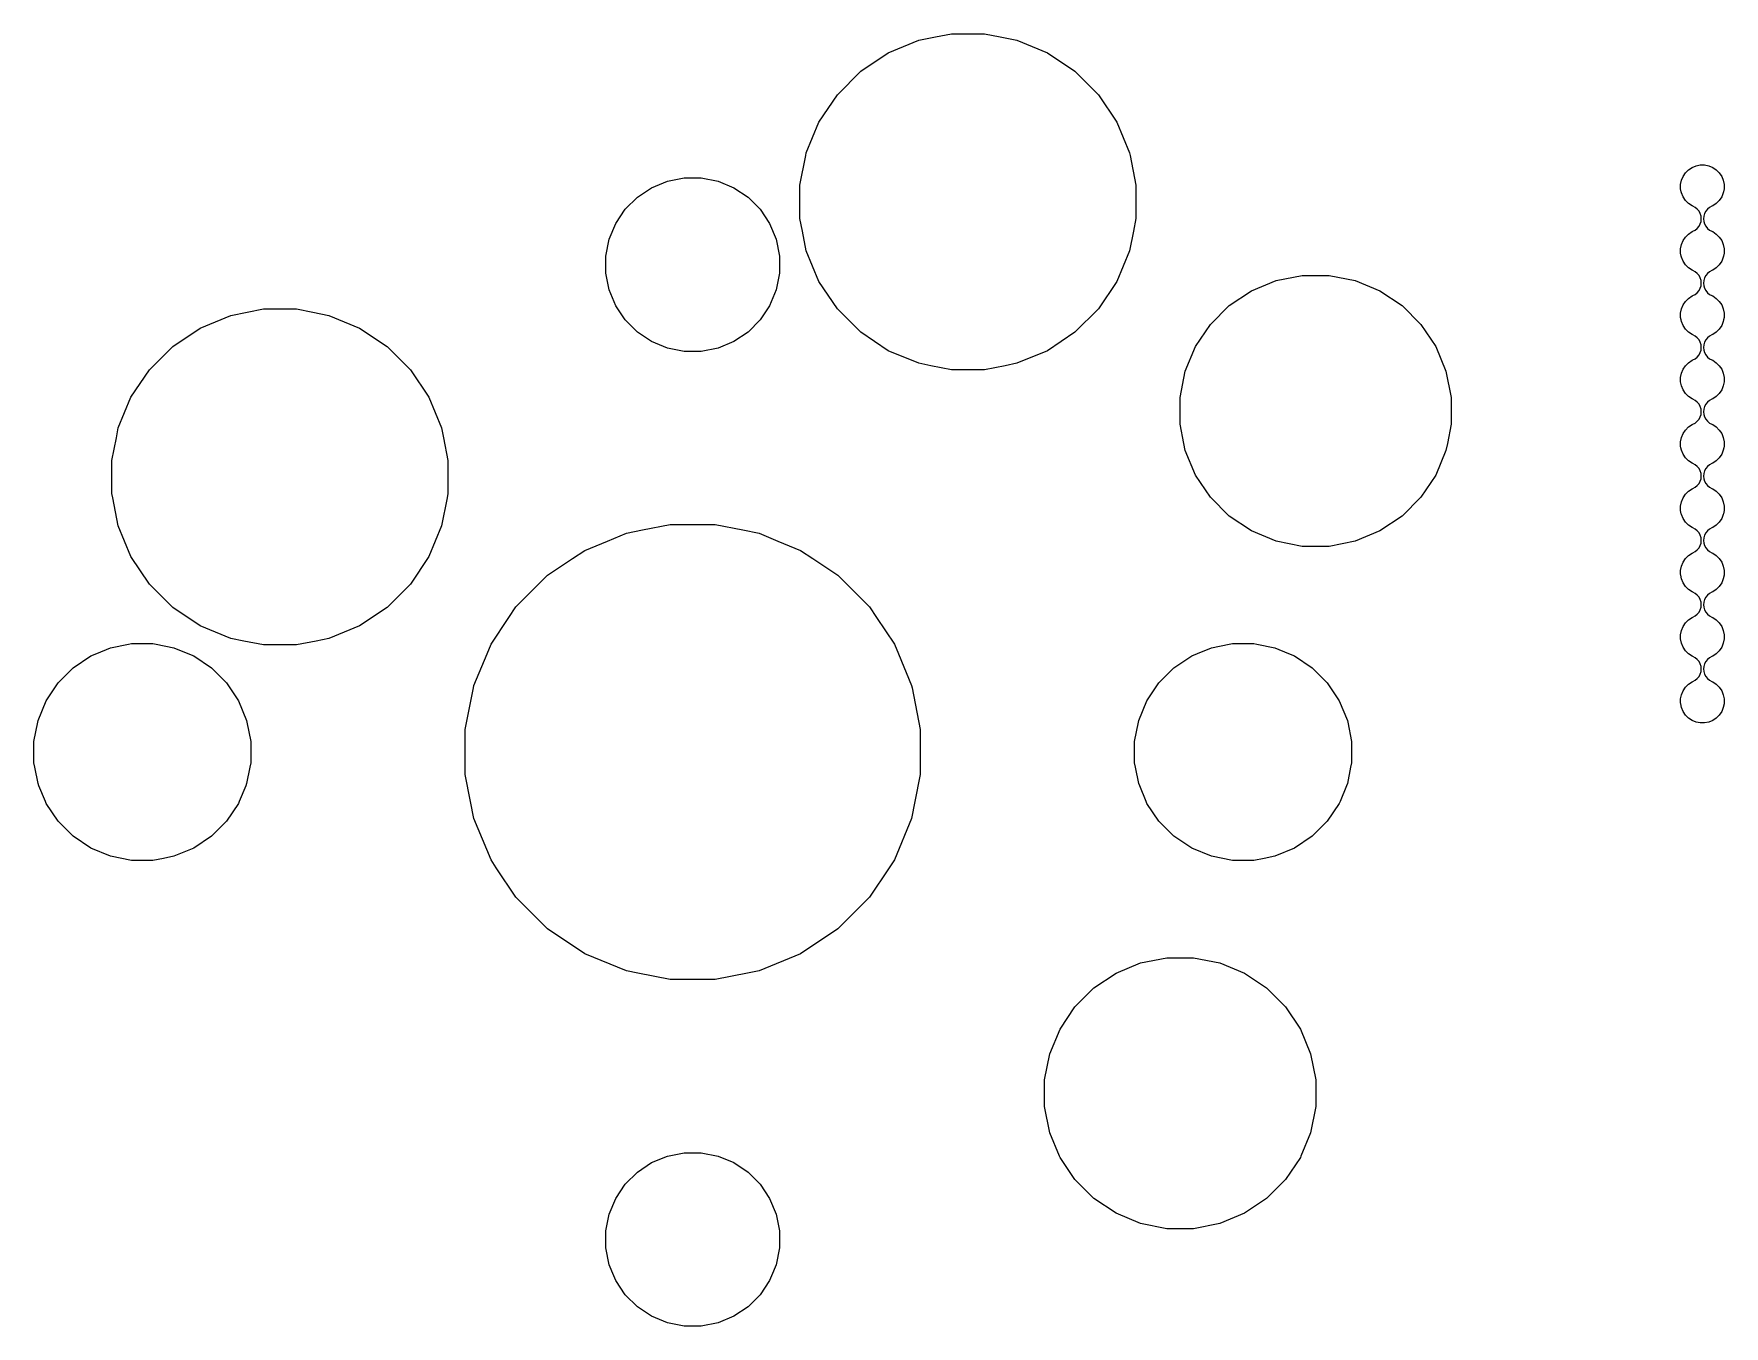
# Model space of a CAD drawing. Extents: x 70 to 347, y -163 to -55.
# Drawn here: x 192.83 to 208.43, y -76.5 to -64.57 of the extents above; entities that cross this region are included whole.
import ezdxf

# ---------------------------------------------------------------- set-up
doc = ezdxf.new("R2010")
doc.units = 0
doc.layers.add('BLACK', color=7, linetype='CONTINUOUS')

msp = doc.modelspace()

# ---------------------------------------------------------------- linework, layer by layer
at = {"layer": 'BLACK', "linetype": 'CONTINUOUS'}
for p, q in [((201.149, -64.5941), (201.295, -64.5652)), ((201.295, -64.5652), (201.6, -64.5652)), ((201.6, -64.5652), (201.746, -64.5941)), ((200.459, -64.9115), (200.713, -64.7417)), ((200.713, -64.7417), (200.995, -64.6248)), ((200.995, -64.6248), (201.149, -64.5941)), ((201.746, -64.5941), (201.9, -64.6248)), ((201.9, -64.6248), (202.182, -64.7417)), ((202.182, -64.7417), (202.436, -64.9115)), ((200.243, -65.1275), (200.459, -64.9115)), ((202.436, -64.9115), (202.652, -65.1275)), ((200.073, -65.3815), (200.243, -65.1275)), ((202.652, -65.1275), (202.822, -65.3815)), ((199.956, -65.6638), (200.073, -65.3815)), ((202.822, -65.3815), (202.939, -65.6638)), ((199.951, -65.6881), (199.956, -65.6638)), ((202.939, -65.6638), (202.944, -65.6881)), ((199.896, -65.9634), (199.951, -65.6881)), ((202.944, -65.6881), (202.998, -65.9634)), ((208.071, -65.8483), (208.099, -65.8203)), ((208.099, -65.8203), (208.132, -65.7983)), ((208.132, -65.7983), (208.168, -65.7831)), ((208.168, -65.7831), (208.207, -65.7754)), ((208.168, -65.7831), (208.168, -65.7831)), ((208.168, -65.7831), (208.168, -65.7831)), ((208.207, -65.7754), (208.247, -65.7754)), ((208.247, -65.7754), (208.286, -65.7831)), ((208.286, -65.7831), (208.286, -65.7831)), ((208.286, -65.7831), (208.286, -65.7831)), ((208.286, -65.7831), (208.322, -65.7983)), ((208.322, -65.7983), (208.355, -65.8203)), ((208.355, -65.8203), (208.383, -65.8483)), ((198.397, -66.074), (198.528, -65.9864)), ((198.528, -65.9864), (198.674, -65.926)), ((198.528, -65.9864), (198.528, -65.9864)), ((198.674, -65.926), (198.829, -65.8952)), ((198.829, -65.8952), (198.986, -65.8952)), ((198.986, -65.8952), (199.141, -65.926)), ((199.141, -65.926), (199.287, -65.9864)), ((199.287, -65.9864), (199.287, -65.9864)), ((199.287, -65.9864), (199.418, -66.074)), ((199.896, -66.269), (199.896, -65.9634)), ((202.998, -65.9634), (202.998, -66.269)), ((208.026, -65.9566), (208.034, -65.9178)), ((208.026, -65.9962), (208.026, -65.9566)), ((208.032, -66.0248), (208.026, -65.9962)), ((208.034, -65.9178), (208.049, -65.8812)), ((208.034, -65.9178), (208.034, -65.9178)), ((208.034, -65.9178), (208.034, -65.9178)), ((208.049, -65.8812), (208.071, -65.8483)), ((208.383, -65.8483), (208.405, -65.8812)), ((208.405, -65.8812), (208.42, -65.9178)), ((208.42, -65.9178), (208.42, -65.9178)), ((208.42, -65.9178), (208.42, -65.9178)), ((208.42, -65.9178), (208.428, -65.9566)), ((208.428, -65.9962), (208.422, -66.0248)), ((208.428, -65.9566), (208.428, -65.9962)), ((198.285, -66.1856), (198.397, -66.074)), ((199.418, -66.074), (199.53, -66.1856)), ((208.034, -66.035), (208.032, -66.0248)), ((208.049, -66.0716), (208.034, -66.035)), ((208.071, -66.1045), (208.049, -66.0716)), ((208.099, -66.1325), (208.071, -66.1045)), ((208.132, -66.1545), (208.099, -66.1325)), ((208.355, -66.1325), (208.322, -66.1545)), ((208.383, -66.1045), (208.355, -66.1325)), ((208.405, -66.0716), (208.383, -66.1045)), ((208.42, -66.035), (208.405, -66.0716)), ((208.422, -66.0248), (208.42, -66.035)), ((198.198, -66.3168), (198.285, -66.1856)), ((199.53, -66.1856), (199.617, -66.3168)), ((199.92, -66.3888), (199.896, -66.269)), ((202.998, -66.269), (202.975, -66.3888)), ((208.14, -66.1578), (208.132, -66.1545)), ((208.161, -66.1693), (208.14, -66.1578)), ((208.18, -66.1849), (208.161, -66.1693)), ((208.196, -66.2038), (208.18, -66.1849)), ((208.207, -66.2254), (208.196, -66.2038)), ((208.214, -66.2489), (208.207, -66.2254)), ((208.207, -66.3211), (208.214, -66.2977)), ((208.217, -66.2733), (208.214, -66.2489)), ((208.214, -66.2977), (208.217, -66.2733)), ((208.24, -66.2489), (208.237, -66.2733)), ((208.237, -66.2733), (208.24, -66.2977)), ((208.247, -66.2254), (208.24, -66.2489)), ((208.24, -66.2977), (208.247, -66.3211)), ((208.258, -66.2038), (208.247, -66.2254)), ((208.274, -66.1849), (208.258, -66.2038)), ((208.293, -66.1693), (208.274, -66.1849)), ((208.314, -66.1578), (208.293, -66.1693)), ((208.322, -66.1545), (208.314, -66.1578)), ((198.106, -66.6173), (198.137, -66.4626)), ((198.137, -66.4626), (198.198, -66.3168)), ((198.198, -66.3168), (198.198, -66.3168)), ((199.617, -66.3168), (199.617, -66.3168)), ((199.617, -66.3168), (199.678, -66.4626)), ((199.678, -66.4626), (199.708, -66.6173)), ((199.956, -66.5686), (199.92, -66.3888)), ((202.975, -66.3888), (202.939, -66.5686)), ((208.049, -66.4749), (208.071, -66.442)), ((208.071, -66.442), (208.099, -66.414)), ((208.099, -66.414), (208.132, -66.392)), ((208.132, -66.392), (208.14, -66.3888)), ((208.14, -66.3888), (208.161, -66.3772)), ((208.161, -66.3772), (208.18, -66.3617)), ((208.18, -66.3617), (208.196, -66.3427)), ((208.196, -66.3427), (208.207, -66.3211)), ((208.247, -66.3211), (208.258, -66.3427)), ((208.258, -66.3427), (208.274, -66.3617)), ((208.274, -66.3617), (208.293, -66.3772)), ((208.293, -66.3772), (208.314, -66.3888)), ((208.314, -66.3888), (208.322, -66.392)), ((208.322, -66.392), (208.355, -66.414)), ((208.355, -66.414), (208.383, -66.442)), ((208.383, -66.442), (208.405, -66.4749)), ((198.106, -66.7751), (198.106, -66.6173)), ((199.708, -66.6173), (199.708, -66.7751)), ((200.073, -66.8509), (199.956, -66.5686)), ((202.939, -66.5686), (202.822, -66.8509)), ((208.026, -66.5504), (208.034, -66.5115)), ((208.026, -66.59), (208.026, -66.5504)), ((208.031, -66.6173), (208.026, -66.59)), ((208.034, -66.6288), (208.031, -66.6173)), ((208.034, -66.5115), (208.049, -66.4749)), ((208.034, -66.5115), (208.034, -66.5115)), ((208.034, -66.5115), (208.034, -66.5115)), ((208.405, -66.4749), (208.42, -66.5115)), ((208.42, -66.5115), (208.42, -66.5115)), ((208.42, -66.5115), (208.42, -66.5115)), ((208.42, -66.5115), (208.428, -66.5504)), ((208.423, -66.6173), (208.42, -66.6288)), ((208.428, -66.59), (208.423, -66.6173)), ((208.428, -66.5504), (208.428, -66.59)), ((198.137, -66.9298), (198.106, -66.7751)), ((199.708, -66.7751), (199.678, -66.9298)), ((208.049, -66.6654), (208.034, -66.6288)), ((208.071, -66.6983), (208.049, -66.6654)), ((208.099, -66.7263), (208.071, -66.6983)), ((208.132, -66.7483), (208.099, -66.7263)), ((208.14, -66.7516), (208.132, -66.7483)), ((208.161, -66.7631), (208.14, -66.7516)), ((208.18, -66.7786), (208.161, -66.7631)), ((208.293, -66.7631), (208.274, -66.7786)), ((208.314, -66.7516), (208.293, -66.7631)), ((208.322, -66.7483), (208.314, -66.7516)), ((208.355, -66.7263), (208.322, -66.7483)), ((208.383, -66.6983), (208.355, -66.7263)), ((208.405, -66.6654), (208.383, -66.6983)), ((208.42, -66.6288), (208.405, -66.6654)), ((198.198, -67.0756), (198.137, -66.9298)), ((199.678, -66.9298), (199.617, -67.0756)), ((200.243, -67.1049), (200.073, -66.8509)), ((202.822, -66.8509), (202.652, -67.1049)), ((204.065, -66.9376), (204.292, -66.8433)), ((204.292, -66.8433), (204.534, -66.7952)), ((204.534, -66.7952), (204.781, -66.7952)), ((204.781, -66.7952), (205.022, -66.8433)), ((205.022, -66.8433), (205.25, -66.9376)), ((208.196, -66.7976), (208.18, -66.7786)), ((208.207, -66.8192), (208.196, -66.7976)), ((208.196, -66.9365), (208.207, -66.9149)), ((208.214, -66.8426), (208.207, -66.8192)), ((208.207, -66.9149), (208.214, -66.8914)), ((208.217, -66.867), (208.214, -66.8426)), ((208.214, -66.8914), (208.217, -66.867)), ((208.24, -66.8426), (208.237, -66.867)), ((208.237, -66.867), (208.24, -66.8914)), ((208.247, -66.8192), (208.24, -66.8426)), ((208.24, -66.8914), (208.247, -66.9149)), ((208.258, -66.7976), (208.247, -66.8192)), ((208.247, -66.9149), (208.258, -66.9365)), ((208.274, -66.7786), (208.258, -66.7976)), ((198.285, -67.2068), (198.198, -67.0756)), ((198.198, -67.0756), (198.198, -67.0756)), ((199.617, -67.0756), (199.53, -67.2068)), ((199.617, -67.0756), (199.617, -67.0756)), ((203.686, -67.2487), (203.86, -67.0745)), ((203.86, -67.0745), (204.065, -66.9376)), ((204.065, -66.9376), (204.065, -66.9376)), ((205.25, -66.9376), (205.25, -66.9376)), ((205.25, -66.9376), (205.455, -67.0745)), ((205.455, -67.0745), (205.629, -67.2487)), ((208.034, -67.1053), (208.049, -67.0687)), ((208.049, -67.0687), (208.071, -67.0358)), ((208.071, -67.0358), (208.099, -67.0078)), ((208.099, -67.0078), (208.132, -66.9858)), ((208.132, -66.9858), (208.14, -66.9825)), ((208.14, -66.9825), (208.161, -66.971)), ((208.161, -66.971), (208.18, -66.9554)), ((208.18, -66.9554), (208.196, -66.9365)), ((208.258, -66.9365), (208.274, -66.9554)), ((208.274, -66.9554), (208.293, -66.971)), ((208.293, -66.971), (208.314, -66.9825)), ((208.314, -66.9825), (208.322, -66.9858)), ((208.322, -66.9858), (208.355, -67.0078)), ((208.355, -67.0078), (208.383, -67.0358)), ((208.383, -67.0358), (208.405, -67.0687)), ((208.405, -67.0687), (208.42, -67.1053)), ((194.363, -67.2817), (194.645, -67.1648)), ((194.645, -67.1648), (194.795, -67.135)), ((194.795, -67.135), (194.945, -67.1052)), ((194.945, -67.1052), (195.25, -67.1052)), ((195.25, -67.1052), (195.4, -67.135)), ((195.4, -67.135), (195.55, -67.1648)), ((195.55, -67.1648), (195.832, -67.2817)), ((198.397, -67.3184), (198.285, -67.2068)), ((199.53, -67.2068), (199.418, -67.3184)), ((200.459, -67.3209), (200.243, -67.1049)), ((202.652, -67.1049), (202.436, -67.3209)), ((208.026, -67.1441), (208.034, -67.1053)), ((208.026, -67.1837), (208.026, -67.1441)), ((208.031, -67.2068), (208.026, -67.1837)), ((208.034, -67.2225), (208.031, -67.2068)), ((208.034, -67.1053), (208.034, -67.1053)), ((208.034, -67.1053), (208.034, -67.1053)), ((208.049, -67.2591), (208.034, -67.2225)), ((208.42, -67.2225), (208.405, -67.2591)), ((208.42, -67.1053), (208.42, -67.1053)), ((208.42, -67.1053), (208.42, -67.1053)), ((208.42, -67.1053), (208.428, -67.1441)), ((208.423, -67.2068), (208.42, -67.2225)), ((208.428, -67.1837), (208.423, -67.2068)), ((208.428, -67.1441), (208.428, -67.1837)), ((194.109, -67.4515), (194.363, -67.2817)), ((195.832, -67.2817), (196.086, -67.4515)), ((198.528, -67.406), (198.397, -67.3184)), ((199.418, -67.3184), (199.287, -67.406)), ((200.713, -67.4907), (200.459, -67.3209)), ((202.436, -67.3209), (202.182, -67.4907)), ((203.549, -67.4536), (203.686, -67.2487)), ((205.629, -67.2487), (205.766, -67.4536)), ((208.071, -67.292), (208.049, -67.2591)), ((208.099, -67.32), (208.071, -67.292)), ((208.132, -67.342), (208.099, -67.32)), ((208.14, -67.3453), (208.132, -67.342)), ((208.161, -67.3568), (208.14, -67.3453)), ((208.18, -67.3724), (208.161, -67.3568)), ((208.196, -67.3913), (208.18, -67.3724)), ((208.207, -67.4129), (208.196, -67.3913)), ((208.258, -67.3913), (208.247, -67.4129)), ((208.274, -67.3724), (208.258, -67.3913)), ((208.293, -67.3568), (208.274, -67.3724)), ((208.314, -67.3453), (208.293, -67.3568)), ((208.322, -67.342), (208.314, -67.3453)), ((208.355, -67.32), (208.322, -67.342)), ((208.383, -67.292), (208.355, -67.32)), ((208.405, -67.2591), (208.383, -67.292)), ((193.893, -67.6675), (194.109, -67.4515)), ((196.086, -67.4515), (196.302, -67.6675)), ((198.674, -67.4664), (198.528, -67.406)), ((198.528, -67.406), (198.528, -67.406)), ((198.528, -67.406), (198.528, -67.406)), ((198.829, -67.4972), (198.674, -67.4664)), ((198.986, -67.4972), (198.829, -67.4972)), ((199.141, -67.4664), (198.986, -67.4972)), ((199.287, -67.406), (199.141, -67.4664)), ((199.287, -67.406), (199.287, -67.406)), ((199.287, -67.406), (199.287, -67.406)), ((200.995, -67.6076), (200.713, -67.4907)), ((202.182, -67.4907), (201.9, -67.6076)), ((203.454, -67.6813), (203.549, -67.4536)), ((203.549, -67.4536), (203.549, -67.4536)), ((205.766, -67.4536), (205.766, -67.4536)), ((205.766, -67.4536), (205.86, -67.6813)), ((208.161, -67.5647), (208.18, -67.5492)), ((208.18, -67.5492), (208.196, -67.5302)), ((208.196, -67.5302), (208.207, -67.5086)), ((208.214, -67.4364), (208.207, -67.4129)), ((208.207, -67.5086), (208.214, -67.4852)), ((208.217, -67.4608), (208.214, -67.4364)), ((208.214, -67.4852), (208.217, -67.4608)), ((208.24, -67.4364), (208.237, -67.4608)), ((208.237, -67.4608), (208.24, -67.4852)), ((208.247, -67.4129), (208.24, -67.4364)), ((208.24, -67.4852), (208.247, -67.5086)), ((208.247, -67.5086), (208.258, -67.5302)), ((208.258, -67.5302), (208.274, -67.5492)), ((208.274, -67.5492), (208.293, -67.5647)), ((193.723, -67.9215), (193.893, -67.6675)), ((196.302, -67.6675), (196.472, -67.9215)), ((201.105, -67.6295), (200.995, -67.6076)), ((201.295, -67.6672), (201.105, -67.6295)), ((201.6, -67.6672), (201.295, -67.6672)), ((201.79, -67.6295), (201.6, -67.6672)), ((201.9, -67.6076), (201.79, -67.6295)), ((203.406, -67.923), (203.454, -67.6813)), ((205.86, -67.6813), (205.908, -67.923)), ((208.026, -67.7379), (208.034, -67.699)), ((208.034, -67.699), (208.049, -67.6624)), ((208.049, -67.6624), (208.071, -67.6295)), ((208.071, -67.6295), (208.099, -67.6015)), ((208.099, -67.6015), (208.132, -67.5795)), ((208.132, -67.5795), (208.14, -67.5763)), ((208.14, -67.5763), (208.161, -67.5647)), ((208.293, -67.5647), (208.314, -67.5763)), ((208.314, -67.5763), (208.322, -67.5795)), ((208.322, -67.5795), (208.355, -67.6015)), ((208.355, -67.6015), (208.383, -67.6295)), ((208.383, -67.6295), (208.405, -67.6624)), ((208.405, -67.6624), (208.42, -67.699)), ((208.42, -67.699), (208.428, -67.7379)), ((208.026, -67.7775), (208.026, -67.7379)), ((208.034, -67.8163), (208.026, -67.7775)), ((208.049, -67.8529), (208.034, -67.8163)), ((208.071, -67.8858), (208.049, -67.8529)), ((208.405, -67.8529), (208.383, -67.8858)), ((208.42, -67.8163), (208.405, -67.8529)), ((208.428, -67.7775), (208.42, -67.8163)), ((208.428, -67.7379), (208.428, -67.7775)), ((193.606, -68.2038), (193.723, -67.9215)), ((196.472, -67.9215), (196.589, -68.2038)), ((203.406, -68.1694), (203.406, -67.923)), ((205.908, -67.923), (205.908, -68.1694)), ((208.099, -67.9138), (208.071, -67.8858)), ((208.132, -67.9358), (208.099, -67.9138)), ((208.14, -67.9391), (208.132, -67.9358)), ((208.161, -67.9506), (208.14, -67.9391)), ((208.18, -67.9661), (208.161, -67.9506)), ((208.196, -67.9851), (208.18, -67.9661)), ((208.207, -68.0067), (208.196, -67.9851)), ((208.214, -68.0301), (208.207, -68.0067)), ((208.247, -68.0067), (208.24, -68.0301)), ((208.258, -67.9851), (208.247, -68.0067)), ((208.274, -67.9661), (208.258, -67.9851)), ((208.293, -67.9506), (208.274, -67.9661)), ((208.314, -67.9391), (208.293, -67.9506)), ((208.322, -67.9358), (208.314, -67.9391)), ((208.355, -67.9138), (208.322, -67.9358)), ((208.383, -67.8858), (208.355, -67.9138)), ((203.442, -68.3487), (203.406, -68.1694)), ((205.908, -68.1694), (205.873, -68.3487)), ((208.099, -68.1953), (208.132, -68.1733)), ((208.132, -68.1733), (208.14, -68.17)), ((208.14, -68.17), (208.161, -68.1585)), ((208.161, -68.1585), (208.18, -68.1429)), ((208.18, -68.1429), (208.196, -68.124)), ((208.196, -68.124), (208.207, -68.1024)), ((208.207, -68.1024), (208.214, -68.0789)), ((208.217, -68.0545), (208.214, -68.0301)), ((208.214, -68.0789), (208.217, -68.0545)), ((208.24, -68.0301), (208.237, -68.0545)), ((208.237, -68.0545), (208.24, -68.0789)), ((208.24, -68.0789), (208.247, -68.1024)), ((208.247, -68.1024), (208.258, -68.124)), ((208.258, -68.124), (208.274, -68.1429)), ((208.274, -68.1429), (208.293, -68.1585)), ((208.293, -68.1585), (208.314, -68.17)), ((208.314, -68.17), (208.322, -68.1733)), ((208.322, -68.1733), (208.355, -68.1953)), ((193.546, -68.5034), (193.588, -68.2945)), ((193.588, -68.2945), (193.606, -68.2038)), ((196.589, -68.2038), (196.607, -68.2945)), ((196.607, -68.2945), (196.648, -68.5034)), ((208.026, -68.3316), (208.034, -68.2928)), ((208.026, -68.3712), (208.026, -68.3316)), ((208.034, -68.2928), (208.049, -68.2562)), ((208.034, -68.2928), (208.034, -68.2928)), ((208.034, -68.2928), (208.034, -68.2928)), ((208.049, -68.2562), (208.071, -68.2233)), ((208.071, -68.2233), (208.099, -68.1953)), ((208.355, -68.1953), (208.383, -68.2233)), ((208.383, -68.2233), (208.405, -68.2562)), ((208.405, -68.2562), (208.42, -68.2928)), ((208.42, -68.2928), (208.42, -68.2928)), ((208.42, -68.2928), (208.42, -68.2928)), ((208.42, -68.2928), (208.428, -68.3316)), ((208.428, -68.3316), (208.428, -68.3712)), ((203.454, -68.4111), (203.442, -68.3487)), ((203.549, -68.6388), (203.454, -68.4111)), ((205.86, -68.4111), (205.766, -68.6388)), ((205.873, -68.3487), (205.86, -68.4111)), ((208.029, -68.3872), (208.026, -68.3712)), ((208.034, -68.41), (208.029, -68.3872)), ((208.049, -68.4466), (208.034, -68.41)), ((208.071, -68.4795), (208.049, -68.4466)), ((208.099, -68.5075), (208.071, -68.4795)), ((208.383, -68.4795), (208.355, -68.5075)), ((208.405, -68.4466), (208.383, -68.4795)), ((208.42, -68.41), (208.405, -68.4466)), ((208.425, -68.3872), (208.42, -68.41)), ((208.428, -68.3712), (208.425, -68.3872)), ((193.546, -68.809), (193.546, -68.5034)), ((196.648, -68.5034), (196.648, -68.809)), ((203.686, -68.8437), (203.549, -68.6388)), ((205.766, -68.6388), (205.629, -68.8437)), ((208.132, -68.5295), (208.099, -68.5075)), ((208.14, -68.5328), (208.132, -68.5295)), ((208.161, -68.5443), (208.14, -68.5328)), ((208.18, -68.5599), (208.161, -68.5443)), ((208.196, -68.5788), (208.18, -68.5599)), ((208.207, -68.6004), (208.196, -68.5788)), ((208.214, -68.6239), (208.207, -68.6004)), ((208.217, -68.6483), (208.214, -68.6239)), ((208.214, -68.6727), (208.217, -68.6483)), ((208.24, -68.6239), (208.237, -68.6483)), ((208.237, -68.6483), (208.24, -68.6727)), ((208.247, -68.6004), (208.24, -68.6239)), ((208.258, -68.5788), (208.247, -68.6004)), ((208.274, -68.5599), (208.258, -68.5788)), ((208.293, -68.5443), (208.274, -68.5599)), ((208.314, -68.5328), (208.293, -68.5443)), ((208.322, -68.5295), (208.314, -68.5328)), ((208.355, -68.5075), (208.322, -68.5295)), ((208.071, -68.817), (208.099, -68.789)), ((208.099, -68.789), (208.132, -68.767)), ((208.132, -68.767), (208.14, -68.7638)), ((208.14, -68.7638), (208.161, -68.7522)), ((208.161, -68.7522), (208.18, -68.7367)), ((208.18, -68.7367), (208.196, -68.7177)), ((208.196, -68.7177), (208.207, -68.6961)), ((208.207, -68.6961), (208.214, -68.6727)), ((208.24, -68.6727), (208.247, -68.6961)), ((208.247, -68.6961), (208.258, -68.7177)), ((208.258, -68.7177), (208.274, -68.7367)), ((208.274, -68.7367), (208.293, -68.7522)), ((208.293, -68.7522), (208.314, -68.7638)), ((208.314, -68.7638), (208.322, -68.767)), ((208.322, -68.767), (208.355, -68.789)), ((208.355, -68.789), (208.383, -68.817)), ((193.555, -68.8499), (193.546, -68.809)), ((193.606, -69.1086), (193.555, -68.8499)), ((196.64, -68.8499), (196.589, -69.1086)), ((196.648, -68.809), (196.64, -68.8499)), ((203.86, -69.0179), (203.686, -68.8437)), ((205.629, -68.8437), (205.455, -69.0179)), ((208.026, -68.9254), (208.034, -68.8865)), ((208.026, -68.965), (208.026, -68.9254)), ((208.034, -68.8865), (208.049, -68.8499)), ((208.034, -68.8865), (208.034, -68.8865)), ((208.034, -68.8865), (208.034, -68.8865)), ((208.049, -68.8499), (208.071, -68.817)), ((208.383, -68.817), (208.405, -68.8499)), ((208.405, -68.8499), (208.42, -68.8865)), ((208.42, -68.8865), (208.42, -68.8865)), ((208.42, -68.8865), (208.42, -68.8865)), ((208.42, -68.8865), (208.428, -68.9254)), ((208.428, -68.9254), (208.428, -68.965)), ((193.723, -69.3909), (193.606, -69.1086)), ((196.589, -69.1086), (196.472, -69.3909)), ((198.444, -69.1462), (198.7, -69.0952)), ((198.7, -69.0952), (199.114, -69.0952)), ((199.114, -69.0952), (199.37, -69.1462)), ((204.065, -69.1548), (203.86, -69.0179)), ((205.455, -69.0179), (205.25, -69.1548)), ((208.032, -68.9961), (208.026, -68.965)), ((208.034, -69.0038), (208.032, -68.9961)), ((208.049, -69.0404), (208.034, -69.0038)), ((208.071, -69.0733), (208.049, -69.0404)), ((208.099, -69.1013), (208.071, -69.0733)), ((208.132, -69.1233), (208.099, -69.1013)), ((208.355, -69.1013), (208.322, -69.1233)), ((208.383, -69.0733), (208.355, -69.1013)), ((208.405, -69.0404), (208.383, -69.0733)), ((208.42, -69.0038), (208.405, -69.0404)), ((208.422, -68.9961), (208.42, -69.0038)), ((208.428, -68.965), (208.422, -68.9961)), ((197.912, -69.3343), (198.12, -69.2481)), ((198.12, -69.2481), (198.295, -69.1759)), ((198.295, -69.1759), (198.444, -69.1462)), ((199.37, -69.1462), (199.52, -69.1759)), ((199.52, -69.1759), (199.694, -69.2481)), ((199.694, -69.2481), (199.903, -69.3343)), ((204.292, -69.2491), (204.065, -69.1548)), ((204.065, -69.1548), (204.065, -69.1548)), ((204.065, -69.1548), (204.065, -69.1548)), ((204.534, -69.2972), (204.292, -69.2491)), ((205.022, -69.2491), (204.781, -69.2972)), ((205.25, -69.1548), (205.022, -69.2491)), ((205.25, -69.1548), (205.25, -69.1548)), ((205.25, -69.1548), (205.25, -69.1548)), ((208.14, -69.1266), (208.132, -69.1233)), ((208.161, -69.1381), (208.14, -69.1266)), ((208.18, -69.1536), (208.161, -69.1381)), ((208.196, -69.1726), (208.18, -69.1536)), ((208.207, -69.1942), (208.196, -69.1726)), ((208.214, -69.2176), (208.207, -69.1942)), ((208.207, -69.2899), (208.214, -69.2664)), ((208.217, -69.242), (208.214, -69.2176)), ((208.214, -69.2664), (208.217, -69.242)), ((208.24, -69.2176), (208.237, -69.242)), ((208.237, -69.242), (208.24, -69.2664)), ((208.247, -69.1942), (208.24, -69.2176)), ((208.24, -69.2664), (208.247, -69.2899)), ((208.258, -69.1726), (208.247, -69.1942)), ((208.274, -69.1536), (208.258, -69.1726)), ((208.293, -69.1381), (208.274, -69.1536)), ((208.314, -69.1266), (208.293, -69.1381)), ((208.322, -69.1233), (208.314, -69.1266)), ((193.893, -69.6449), (193.723, -69.3909)), ((196.472, -69.3909), (196.302, -69.6449)), ((197.568, -69.5643), (197.798, -69.4108)), ((197.798, -69.4108), (197.912, -69.3343)), ((197.912, -69.3343), (197.912, -69.3343)), ((199.903, -69.3343), (199.903, -69.3343)), ((199.903, -69.3343), (200.017, -69.4108)), ((200.017, -69.4108), (200.247, -69.5643)), ((204.781, -69.2972), (204.534, -69.2972)), ((208.049, -69.4437), (208.071, -69.4108)), ((208.071, -69.4108), (208.099, -69.3828)), ((208.099, -69.3828), (208.132, -69.3608)), ((208.132, -69.3608), (208.14, -69.3575)), ((208.14, -69.3575), (208.161, -69.346)), ((208.161, -69.346), (208.18, -69.3304)), ((208.18, -69.3304), (208.196, -69.3115)), ((208.196, -69.3115), (208.207, -69.2899)), ((208.247, -69.2899), (208.258, -69.3115)), ((208.258, -69.3115), (208.274, -69.3304)), ((208.274, -69.3304), (208.293, -69.346)), ((208.293, -69.346), (208.314, -69.3575)), ((208.314, -69.3575), (208.322, -69.3608)), ((208.322, -69.3608), (208.355, -69.3828)), ((208.355, -69.3828), (208.383, -69.4108)), ((208.383, -69.4108), (208.405, -69.4437)), ((197.275, -69.8569), (197.568, -69.5643)), ((200.247, -69.5643), (200.539, -69.8569)), ((208.026, -69.5191), (208.034, -69.4803)), ((208.026, -69.5587), (208.026, -69.5191)), ((208.027, -69.5645), (208.026, -69.5587)), ((208.034, -69.5975), (208.027, -69.5645)), ((208.034, -69.4803), (208.049, -69.4437)), ((208.034, -69.4803), (208.034, -69.4803)), ((208.034, -69.4803), (208.034, -69.4803)), ((208.405, -69.4437), (208.42, -69.4803)), ((208.42, -69.4803), (208.42, -69.4803)), ((208.42, -69.4803), (208.42, -69.4803)), ((208.42, -69.4803), (208.428, -69.5191)), ((208.427, -69.5645), (208.42, -69.5975)), ((208.428, -69.5587), (208.427, -69.5645)), ((208.428, -69.5191), (208.428, -69.5587)), ((194.109, -69.8609), (193.893, -69.6449)), ((196.302, -69.6449), (196.086, -69.8609)), ((208.049, -69.6341), (208.034, -69.5975)), ((208.071, -69.667), (208.049, -69.6341)), ((208.099, -69.695), (208.071, -69.667)), ((208.132, -69.717), (208.099, -69.695)), ((208.14, -69.7203), (208.132, -69.717)), ((208.161, -69.7318), (208.14, -69.7203)), ((208.18, -69.7474), (208.161, -69.7318)), ((208.293, -69.7318), (208.274, -69.7474)), ((208.314, -69.7203), (208.293, -69.7318)), ((208.322, -69.717), (208.314, -69.7203)), ((208.355, -69.695), (208.322, -69.717)), ((208.383, -69.667), (208.355, -69.695)), ((208.405, -69.6341), (208.383, -69.667)), ((208.42, -69.5975), (208.405, -69.6341)), ((194.363, -70.0307), (194.109, -69.8609)), ((196.086, -69.8609), (195.832, -70.0307)), ((197.21, -69.9545), (197.275, -69.8569)), ((200.539, -69.8569), (200.605, -69.9545)), ((208.196, -69.7663), (208.18, -69.7474)), ((208.207, -69.7879), (208.196, -69.7663)), ((208.196, -69.9052), (208.207, -69.8836)), ((208.214, -69.8114), (208.207, -69.7879)), ((208.207, -69.8836), (208.214, -69.8602)), ((208.217, -69.8358), (208.214, -69.8114)), ((208.214, -69.8602), (208.217, -69.8358)), ((208.24, -69.8114), (208.237, -69.8358)), ((208.237, -69.8358), (208.24, -69.8602)), ((208.247, -69.7879), (208.24, -69.8114)), ((208.24, -69.8602), (208.247, -69.8836)), ((208.258, -69.7663), (208.247, -69.7879)), ((208.247, -69.8836), (208.258, -69.9052)), ((208.274, -69.7474), (208.258, -69.7663)), ((194.645, -70.1476), (194.363, -70.0307)), ((195.832, -70.0307), (195.55, -70.1476)), ((197.046, -70.201), (197.21, -69.9545)), ((200.605, -69.9545), (200.769, -70.201)), ((208.034, -70.074), (208.049, -70.0374)), ((208.049, -70.0374), (208.071, -70.0045)), ((208.071, -70.0045), (208.099, -69.9765)), ((208.099, -69.9765), (208.132, -69.9545)), ((208.132, -69.9545), (208.14, -69.9513)), ((208.14, -69.9513), (208.161, -69.9397)), ((208.161, -69.9397), (208.18, -69.9242)), ((208.18, -69.9242), (208.196, -69.9052)), ((208.258, -69.9052), (208.274, -69.9242)), ((208.274, -69.9242), (208.293, -69.9397)), ((208.293, -69.9397), (208.314, -69.9513)), ((208.314, -69.9513), (208.322, -69.9545)), ((208.322, -69.9545), (208.355, -69.9765)), ((208.355, -69.9765), (208.383, -70.0045)), ((208.383, -70.0045), (208.405, -70.0374)), ((208.405, -70.0374), (208.42, -70.074)), ((193.535, -70.2337), (193.7, -70.201)), ((193.7, -70.201), (193.729, -70.1952)), ((193.729, -70.1952), (193.926, -70.1952)), ((193.926, -70.1952), (193.955, -70.201)), ((193.955, -70.201), (194.119, -70.2337)), ((194.764, -70.1713), (194.645, -70.1476)), ((194.945, -70.2072), (194.764, -70.1713)), ((195.25, -70.2072), (194.945, -70.2072)), ((195.431, -70.1713), (195.25, -70.2072)), ((195.55, -70.1476), (195.431, -70.1713)), ((197.009, -70.2888), (197.046, -70.201)), ((197.046, -70.201), (197.046, -70.201)), ((200.769, -70.201), (200.769, -70.201)), ((200.769, -70.201), (200.806, -70.2888)), ((203.695, -70.2337), (203.86, -70.201)), ((203.86, -70.201), (203.889, -70.1952)), ((203.889, -70.1952), (204.086, -70.1952)), ((204.086, -70.1952), (204.115, -70.201)), ((204.115, -70.201), (204.279, -70.2337)), ((208.026, -70.1129), (208.034, -70.0745)), ((208.026, -70.1525), (208.026, -70.1129)), ((208.034, -70.1913), (208.026, -70.1525)), ((208.034, -70.0745), (208.034, -70.074)), ((208.034, -70.074), (208.034, -70.074)), ((208.034, -70.074), (208.034, -70.074)), ((208.049, -70.2279), (208.034, -70.1913)), ((208.42, -70.1913), (208.405, -70.2279)), ((208.42, -70.074), (208.42, -70.074)), ((208.42, -70.074), (208.42, -70.074)), ((208.42, -70.074), (208.42, -70.0745)), ((208.42, -70.0745), (208.428, -70.1129)), ((208.428, -70.1525), (208.42, -70.1913)), ((208.428, -70.1129), (208.428, -70.1525)), ((193.189, -70.4187), (193.353, -70.3091)), ((193.353, -70.3091), (193.407, -70.287)), ((193.353, -70.3091), (193.353, -70.3091)), ((193.407, -70.287), (193.535, -70.2337)), ((194.119, -70.2337), (194.248, -70.287)), ((194.248, -70.287), (194.302, -70.3091)), ((194.302, -70.3091), (194.302, -70.3091)), ((194.302, -70.3091), (194.465, -70.4187)), ((196.887, -70.5834), (197.009, -70.2888)), ((200.806, -70.2888), (200.928, -70.5834)), ((203.349, -70.4187), (203.513, -70.3091)), ((203.513, -70.3091), (203.567, -70.287)), ((203.513, -70.3091), (203.513, -70.3091)), ((203.567, -70.287), (203.695, -70.2337)), ((204.279, -70.2337), (204.408, -70.287)), ((204.408, -70.287), (204.462, -70.3091)), ((204.462, -70.3091), (204.462, -70.3091)), ((204.462, -70.3091), (204.625, -70.4187)), ((208.071, -70.2608), (208.049, -70.2279)), ((208.099, -70.2888), (208.071, -70.2608)), ((208.132, -70.3108), (208.099, -70.2888)), ((208.14, -70.3141), (208.132, -70.3108)), ((208.161, -70.3256), (208.14, -70.3141)), ((208.18, -70.3411), (208.161, -70.3256)), ((208.196, -70.3601), (208.18, -70.3411)), ((208.207, -70.3817), (208.196, -70.3601)), ((208.258, -70.3601), (208.247, -70.3817)), ((208.274, -70.3411), (208.258, -70.3601)), ((208.293, -70.3256), (208.274, -70.3411)), ((208.314, -70.3141), (208.293, -70.3256)), ((208.322, -70.3108), (208.314, -70.3141)), ((208.355, -70.2888), (208.322, -70.3108)), ((208.383, -70.2608), (208.355, -70.2888)), ((208.405, -70.2279), (208.383, -70.2608)), ((193.05, -70.5581), (193.189, -70.4187)), ((194.465, -70.4187), (194.605, -70.5581)), ((203.21, -70.5581), (203.349, -70.4187)), ((204.625, -70.4187), (204.765, -70.5581)), ((208.161, -70.5335), (208.18, -70.5179)), ((208.18, -70.5179), (208.196, -70.499)), ((208.196, -70.499), (208.207, -70.4774)), ((208.214, -70.4051), (208.207, -70.3817)), ((208.207, -70.4774), (208.214, -70.4539)), ((208.217, -70.4295), (208.214, -70.4051)), ((208.214, -70.4539), (208.217, -70.4295)), ((208.24, -70.4051), (208.237, -70.4295)), ((208.237, -70.4295), (208.24, -70.4539)), ((208.247, -70.3817), (208.24, -70.4051)), ((208.24, -70.4539), (208.247, -70.4774)), ((208.247, -70.4774), (208.258, -70.499)), ((208.258, -70.499), (208.274, -70.5179)), ((208.274, -70.5179), (208.293, -70.5335)), ((192.94, -70.7221), (193.05, -70.5581)), ((194.605, -70.5581), (194.714, -70.7221)), ((196.806, -70.9893), (196.883, -70.605)), ((196.883, -70.605), (196.887, -70.5834)), ((200.928, -70.5834), (200.932, -70.605)), ((200.932, -70.605), (201.008, -70.9893)), ((203.1, -70.7221), (203.21, -70.5581)), ((204.765, -70.5581), (204.874, -70.7221)), ((208.026, -70.7066), (208.034, -70.6678)), ((208.034, -70.6678), (208.049, -70.6312)), ((208.034, -70.6678), (208.034, -70.6678)), ((208.034, -70.6678), (208.034, -70.6678)), ((208.049, -70.6312), (208.071, -70.5983)), ((208.071, -70.5983), (208.099, -70.5703)), ((208.099, -70.5703), (208.132, -70.5483)), ((208.132, -70.5483), (208.14, -70.545)), ((208.14, -70.545), (208.161, -70.5335)), ((208.293, -70.5335), (208.314, -70.545)), ((208.314, -70.545), (208.322, -70.5483)), ((208.322, -70.5483), (208.355, -70.5703)), ((208.355, -70.5703), (208.383, -70.5983)), ((208.383, -70.5983), (208.405, -70.6312)), ((208.405, -70.6312), (208.42, -70.6678)), ((208.42, -70.6678), (208.42, -70.6678)), ((208.42, -70.6678), (208.42, -70.6678)), ((208.42, -70.6678), (208.428, -70.7066)), ((192.865, -70.9042), (192.94, -70.7221)), ((194.714, -70.7221), (194.79, -70.9042)), ((203.025, -70.9042), (203.1, -70.7221)), ((204.874, -70.7221), (204.95, -70.9042)), ((208.026, -70.7462), (208.026, -70.7066)), ((208.027, -70.7514), (208.026, -70.7462)), ((208.034, -70.785), (208.027, -70.7514)), ((208.049, -70.8216), (208.034, -70.785)), ((208.071, -70.8545), (208.049, -70.8216)), ((208.405, -70.8216), (208.383, -70.8545)), ((208.42, -70.785), (208.405, -70.8216)), ((208.427, -70.7514), (208.42, -70.785)), ((208.428, -70.7462), (208.427, -70.7514)), ((208.428, -70.7066), (208.428, -70.7462)), ((192.826, -71.0976), (192.862, -70.9197)), ((192.862, -70.9197), (192.865, -70.9042)), ((194.79, -70.9042), (194.793, -70.9197)), ((194.793, -70.9197), (194.828, -71.0976)), ((202.986, -71.0976), (203.022, -70.9197)), ((203.022, -70.9197), (203.025, -70.9042)), ((204.95, -70.9042), (204.953, -70.9197)), ((204.953, -70.9197), (204.988, -71.0976)), ((208.099, -70.8825), (208.071, -70.8545)), ((208.132, -70.9045), (208.099, -70.8825)), ((208.168, -70.9197), (208.132, -70.9045)), ((208.207, -70.9274), (208.168, -70.9197)), ((208.168, -70.9197), (208.168, -70.9197)), ((208.168, -70.9197), (208.168, -70.9197)), ((208.247, -70.9274), (208.207, -70.9274)), ((208.286, -70.9197), (208.247, -70.9274)), ((208.322, -70.9045), (208.286, -70.9197)), ((208.286, -70.9197), (208.286, -70.9197)), ((208.286, -70.9197), (208.286, -70.9197)), ((208.355, -70.8825), (208.322, -70.9045)), ((208.383, -70.8545), (208.355, -70.8825)), ((192.826, -71.2948), (192.826, -71.0976)), ((194.828, -71.0976), (194.828, -71.2948)), ((196.806, -71.4031), (196.806, -70.9893)), ((201.008, -70.9893), (201.008, -71.4031)), ((202.986, -71.2948), (202.986, -71.0976)), ((204.988, -71.0976), (204.988, -71.2948)), ((192.834, -71.3355), (192.826, -71.2948)), ((194.828, -71.2948), (194.82, -71.3355)), ((202.994, -71.3355), (202.986, -71.2948)), ((204.988, -71.2948), (204.98, -71.3355)), ((192.865, -71.4882), (192.834, -71.3355)), ((194.82, -71.3355), (194.79, -71.4882)), ((196.856, -71.6526), (196.806, -71.4031)), ((201.008, -71.4031), (200.959, -71.6526)), ((203.025, -71.4882), (202.994, -71.3355)), ((204.98, -71.3355), (204.95, -71.4882)), ((192.873, -71.5079), (192.865, -71.4882)), ((192.933, -71.6526), (192.873, -71.5079)), ((194.782, -71.5079), (194.722, -71.6526)), ((194.79, -71.4882), (194.782, -71.5079)), ((203.033, -71.5079), (203.025, -71.4882)), ((203.093, -71.6526), (203.033, -71.5079)), ((204.942, -71.5079), (204.882, -71.6526)), ((204.95, -71.4882), (204.942, -71.5079)), ((192.94, -71.6704), (192.933, -71.6526)), ((193.05, -71.8343), (192.94, -71.6704)), ((194.714, -71.6704), (194.605, -71.8343)), ((194.722, -71.6526), (194.714, -71.6704)), ((196.887, -71.809), (196.856, -71.6526)), ((200.959, -71.6526), (200.928, -71.809)), ((203.1, -71.6704), (203.093, -71.6526)), ((203.21, -71.8343), (203.1, -71.6704)), ((204.874, -71.6704), (204.765, -71.8343)), ((204.882, -71.6526), (204.874, -71.6704)), ((193.189, -71.9737), (193.05, -71.8343)), ((194.605, -71.8343), (194.465, -71.9737)), ((197.046, -72.1914), (196.887, -71.809)), ((200.928, -71.809), (200.769, -72.1914)), ((203.349, -71.9737), (203.21, -71.8343)), ((204.765, -71.8343), (204.625, -71.9737)), ((193.353, -72.0833), (193.189, -71.9737)), ((194.465, -71.9737), (194.302, -72.0833)), ((203.513, -72.0833), (203.349, -71.9737)), ((204.625, -71.9737), (204.462, -72.0833)), ((193.535, -72.1587), (193.353, -72.0833)), ((193.729, -72.1972), (193.535, -72.1587)), ((193.926, -72.1972), (193.729, -72.1972)), ((194.023, -72.178), (193.926, -72.1972)), ((194.119, -72.1587), (194.023, -72.178)), ((194.302, -72.0833), (194.119, -72.1587)), ((197.095, -72.2656), (197.046, -72.1914)), ((200.769, -72.1914), (200.72, -72.2656)), ((203.695, -72.1587), (203.513, -72.0833)), ((203.889, -72.1972), (203.695, -72.1587)), ((204.086, -72.1972), (203.889, -72.1972)), ((204.183, -72.178), (204.086, -72.1972)), ((204.279, -72.1587), (204.183, -72.178)), ((204.462, -72.0833), (204.279, -72.1587)), ((197.275, -72.5355), (197.095, -72.2656)), ((200.72, -72.2656), (200.539, -72.5355)), ((197.568, -72.8282), (197.275, -72.5355)), ((197.275, -72.5355), (197.275, -72.5355)), ((200.539, -72.5355), (200.247, -72.8282)), ((197.912, -73.0581), (197.568, -72.8282)), ((200.247, -72.8282), (199.903, -73.0581)), ((198.295, -73.2165), (197.912, -73.0581)), ((199.903, -73.0581), (199.52, -73.2165)), ((202.815, -73.2376), (203.042, -73.1433)), ((203.042, -73.1433), (203.284, -73.0952)), ((203.284, -73.0952), (203.531, -73.0952)), ((203.531, -73.0952), (203.772, -73.1433)), ((203.772, -73.1433), (204, -73.2376)), ((198.401, -73.2376), (198.295, -73.2165)), ((198.7, -73.2972), (198.401, -73.2376)), ((199.114, -73.2972), (198.7, -73.2972)), ((199.414, -73.2376), (199.114, -73.2972)), ((199.52, -73.2165), (199.414, -73.2376)), ((202.61, -73.3745), (202.815, -73.2376)), ((202.815, -73.2376), (202.815, -73.2376)), ((204, -73.2376), (204, -73.2376)), ((204, -73.2376), (204.205, -73.3745)), ((202.436, -73.5487), (202.61, -73.3745)), ((204.205, -73.3745), (204.379, -73.5487)), ((202.299, -73.7536), (202.436, -73.5487)), ((204.379, -73.5487), (204.516, -73.7536)), ((202.204, -73.9813), (202.299, -73.7536)), ((202.299, -73.7536), (202.299, -73.7536)), ((204.516, -73.7536), (204.516, -73.7536)), ((204.516, -73.7536), (204.61, -73.9813)), ((202.156, -74.223), (202.204, -73.9813)), ((204.61, -73.9813), (204.658, -74.223)), ((202.156, -74.4694), (202.156, -74.223)), ((204.658, -74.223), (204.658, -74.4694)), ((202.204, -74.7111), (202.156, -74.4694)), ((204.658, -74.4694), (204.61, -74.7111)), ((202.293, -74.926), (202.204, -74.7111)), ((204.61, -74.7111), (204.521, -74.926)), ((198.397, -75.074), (198.528, -74.9864)), ((198.528, -74.9864), (198.674, -74.926)), ((198.528, -74.9864), (198.528, -74.9864)), ((198.674, -74.926), (198.829, -74.8952)), ((198.829, -74.8952), (198.986, -74.8952)), ((198.986, -74.8952), (199.141, -74.926)), ((199.141, -74.926), (199.287, -74.9864)), ((199.287, -74.9864), (199.287, -74.9864)), ((199.287, -74.9864), (199.418, -75.074)), ((202.299, -74.9388), (202.293, -74.926)), ((202.436, -75.1437), (202.299, -74.9388)), ((204.516, -74.9388), (204.379, -75.1437)), ((204.521, -74.926), (204.516, -74.9388)), ((198.198, -75.3168), (198.285, -75.1856)), ((198.285, -75.1856), (198.397, -75.074)), ((199.418, -75.074), (199.53, -75.1856)), ((199.53, -75.1856), (199.617, -75.3168)), ((202.61, -75.3179), (202.436, -75.1437)), ((204.379, -75.1437), (204.205, -75.3179)), ((198.137, -75.4626), (198.198, -75.3168)), ((198.198, -75.3168), (198.198, -75.3168)), ((199.617, -75.3168), (199.617, -75.3168)), ((199.617, -75.3168), (199.678, -75.4626)), ((202.815, -75.4548), (202.61, -75.3179)), ((204.205, -75.3179), (204, -75.4548)), ((198.106, -75.6173), (198.137, -75.4626)), ((199.678, -75.4626), (199.708, -75.6173)), ((203.042, -75.5491), (202.815, -75.4548)), ((202.815, -75.4548), (202.815, -75.4548)), ((202.815, -75.4548), (202.815, -75.4548)), ((204, -75.4548), (203.772, -75.5491)), ((204, -75.4548), (204, -75.4548)), ((204, -75.4548), (204, -75.4548)), ((198.106, -75.7751), (198.106, -75.6173)), ((199.708, -75.6173), (199.708, -75.7751)), ((203.284, -75.5972), (203.042, -75.5491)), ((203.531, -75.5972), (203.284, -75.5972)), ((203.772, -75.5491), (203.531, -75.5972)), ((198.137, -75.9298), (198.106, -75.7751)), ((199.708, -75.7751), (199.678, -75.9298)), ((198.18, -76.0329), (198.137, -75.9298)), ((199.678, -75.9298), (199.635, -76.0329)), ((198.198, -76.0756), (198.18, -76.0329)), ((198.285, -76.2068), (198.198, -76.0756)), ((199.617, -76.0756), (199.53, -76.2068)), ((199.635, -76.0329), (199.617, -76.0756)), ((198.397, -76.3184), (198.285, -76.2068)), ((199.53, -76.2068), (199.418, -76.3184)), ((198.528, -76.406), (198.397, -76.3184)), ((198.674, -76.4664), (198.528, -76.406)), ((198.528, -76.406), (198.528, -76.406)), ((198.528, -76.406), (198.528, -76.406)), ((199.287, -76.406), (199.141, -76.4664)), ((199.418, -76.3184), (199.287, -76.406)), ((199.287, -76.406), (199.287, -76.406)), ((199.287, -76.406), (199.287, -76.406)), ((198.829, -76.4972), (198.674, -76.4664)), ((198.986, -76.4972), (198.829, -76.4972)), ((199.141, -76.4664), (198.986, -76.4972))]:
    msp.add_line(p, q, dxfattribs=at)

doc.saveas('drawing.dxf')
